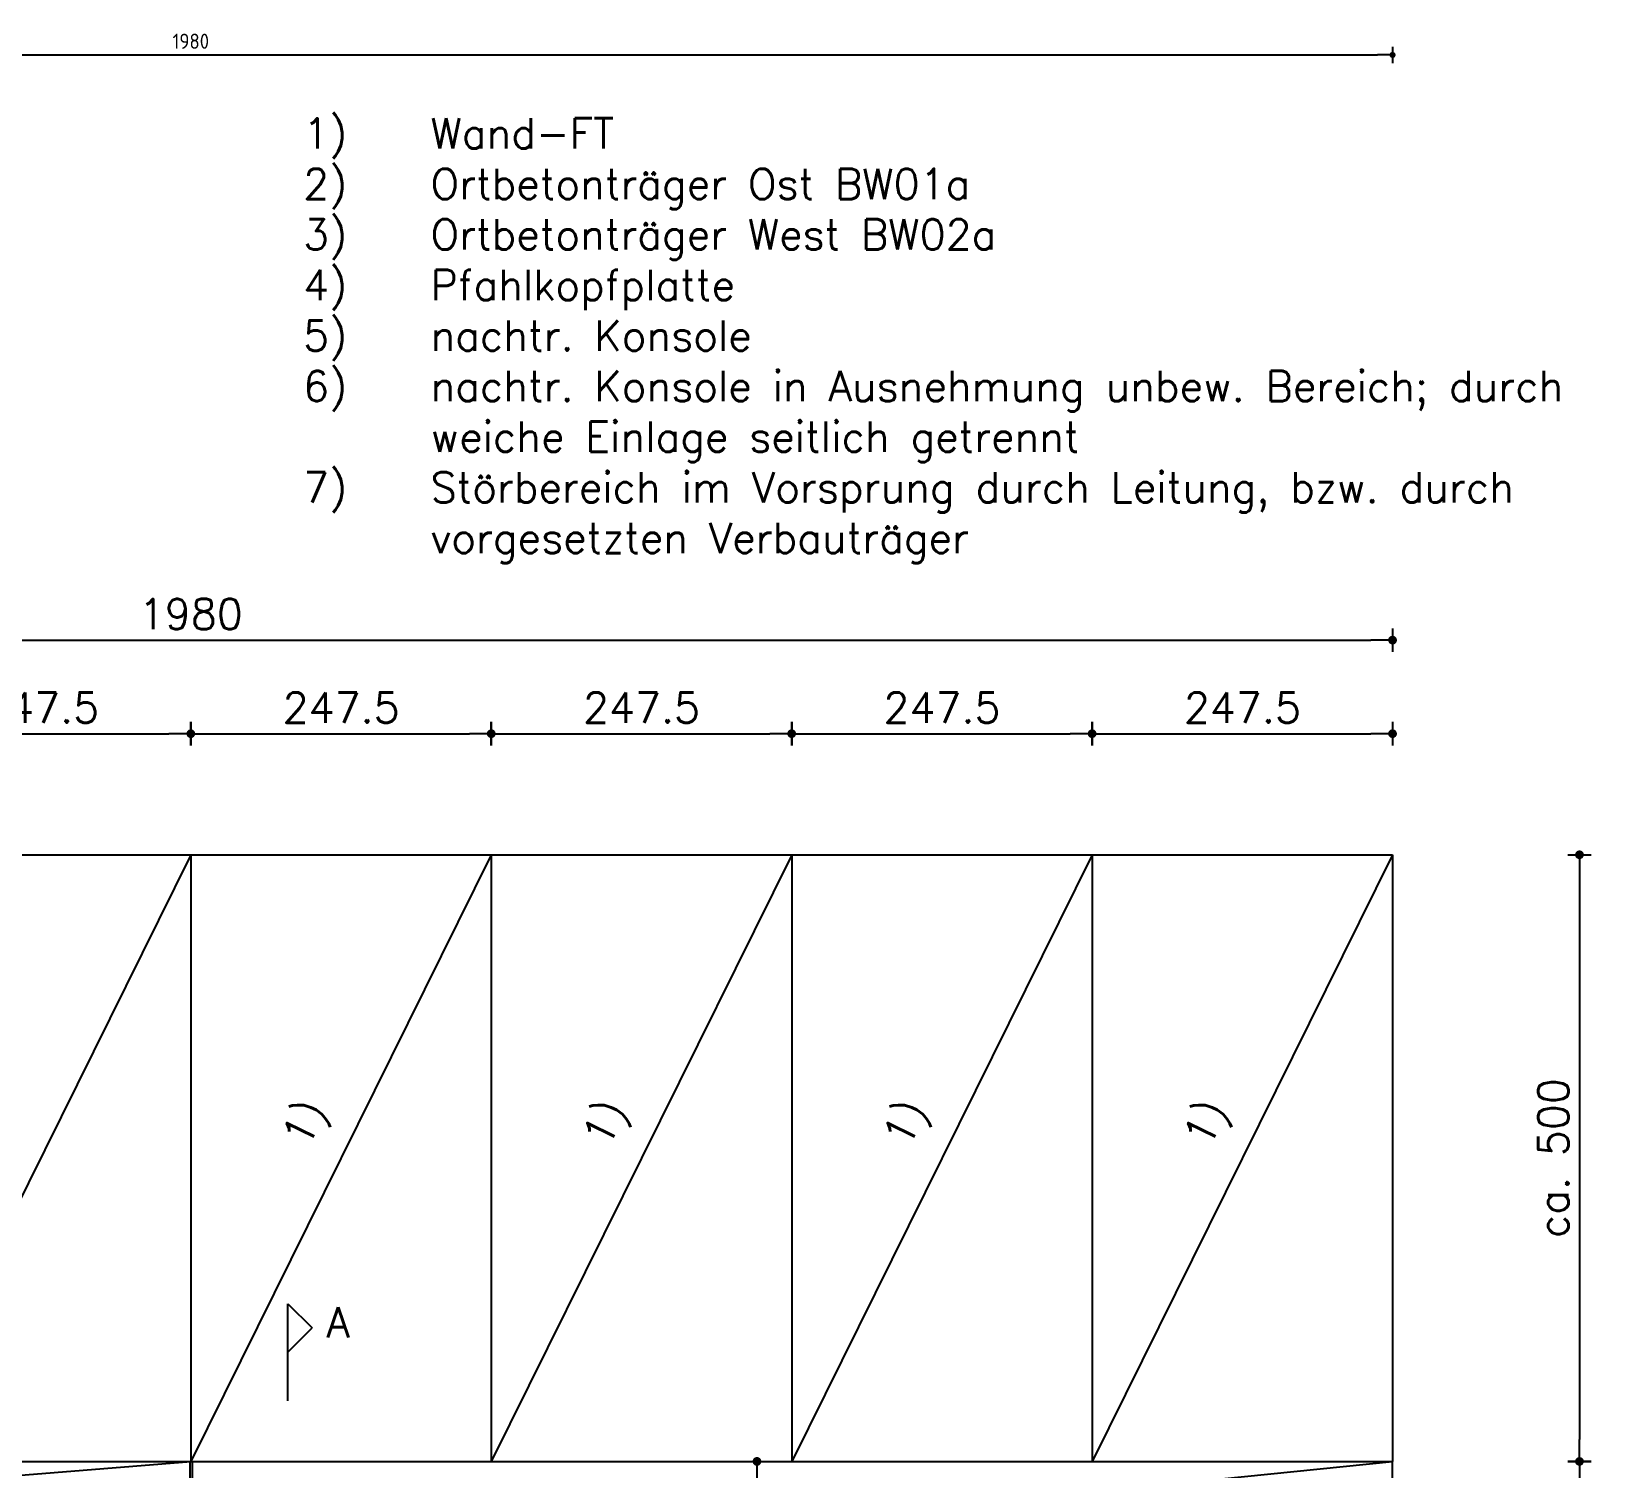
# Model space of a CAD drawing. Extents: x -17 to 300, y 24 to 138.
# Drawn here: x -2.7 to 10.21, y 36.7 to 48.55 of the extents above; entities that cross this region are included whole.
import ezdxf

# ---------------------------------------------------------------- set-up
doc = ezdxf.new("R2010")
doc.units = 0
doc.header["$LTSCALE"] = 0.5
doc.header["$MEASUREMENT"] = 0
doc.header["$PDMODE"] = 2
doc.linetypes.add('AUSGEZOGEN', pattern=[1000.01, 1000, 0.01])
doc.layers.get('Defpoints').update_dxf_attribs({"linetype": 'CONTINUOUS'})
for name, color, linetype in [('BET-ANS', 7, 'CONTINUOUS'), ('MASSE', 7, 'CONTINUOUS'), ('MASSE @ 1', 7, 'CONTINUOUS'), ('TEXT', 7, 'CONTINUOUS')]:
    doc.layers.add(name, color=color, linetype=linetype)
doc.styles.add('R25-M100', font='romans.shx', dxfattribs={"height": 0.25})
doc.styles.add('TXT', font='isocp.shx')
doc.dimstyles.new('DOT_I', dxfattribs={"dimscale": 0.5, "dimtxt": 0.25, "dimasz": 0.25, "dimexe": 0.1, "dimexo": 0.3, "dimgap": 0.1, "dimtad": 1, "dimdec": 3, "dimzin": 3, "dimtxsty": 'TXT', "dimblk": 'DOT', "dimblk1": 'DOT', "dimblk2": 'DOT', "dimsah": 1, "dimcen": 0.1, "dimse1": 1, "dimse2": 1, "dimazin": 0, "dimtfac": 1, "dimtdec": 4, "dimtix": 1, "dimtmove": 2, "dimatfit": 3, "dimldrblk": 'DOT', "dimfxl": 0, "dimtvp": 1, "dimtolj": 1, "dimtzin": 0, "dimarcsym": 0})
doc.dimstyles.new('M1-100$0', dxfattribs={"dimtxt": 0.18, "dimasz": 0.18, "dimexe": 0.18, "dimexo": 0.0625, "dimgap": 0.09, "dimtad": 1, "dimdec": 1, "dimlfac": 100, "dimzin": 9, "dimdsep": 46, "dimtxsty": 'R25-M100', "dimblk1": 'DOT', "dimblk2": 'DOT', "dimsah": 1, "dimcen": 0.09, "dimse1": 1, "dimse2": 1, "dimclrt": 256, "dimadec": 0, "dimazin": 0, "dimtfac": 1, "dimtdec": 4, "dimtmove": 0, "dimatfit": 3, "dimldrblk": 'DOT', "dimfxl": 0, "dimtolj": 1, "dimtzin": 0, "dimarcsym": 0})

# ---------------------------------------------------------------- blocks, each defined once
blk = doc.blocks.new('DOT')
at = {"layer": 'MASSE', "color": 7, "linetype": 'Continuous'}
for p, q in [((0, 0), (-1, 0)), ((0, 0.54), (0, -0.54))]:
    blk.add_line(p, q, dxfattribs=at)
at = {"layer": 'MASSE', "color": 7, "linetype": 'Continuous', "const_width": 0.2}
blk.add_lwpolyline([(-0.1, 0, 1), (0.1, 0, 1)], format="xyb", close=True, dxfattribs=at)
blk = doc.blocks.new('*D105')
at = {"layer": 'Defpoints', "color": 0, "transparency": 16777216}
for p in [(3.559, 41.759), (3.559, 36.759), (10.049, 36.759)]:
    blk.add_point(p, dxfattribs=at)
at = {"layer": 'MASSE', "color": 0, "lineweight": -2, "transparency": 16777216}
blk.add_line((10.049, 41.579), (10.049, 36.939), dxfattribs=at)
at = {"layer": 'MASSE', "color": 0, "lineweight": -2, "transparency": 16777216, "xscale": 0.18, "yscale": 0.18, "zscale": 0.18}
for p, rotation in [((10.049, 41.759), 90), ((10.049, 36.759), 270)]:
    blk.add_blockref('DOT', p, dxfattribs=dict(at, rotation=rotation))
at = {"layer": 'MASSE', "transparency": 16777216, "insert": (9.834, 39.259), "char_height": 0.25, "attachment_point": 5, "rotation": 90, "style": 'R25-M100'}
blk.add_mtext('\\A1;ca. 500', dxfattribs=at)
blk = doc.blocks.new('*D33')
at = {"layer": 'Defpoints', "color": 0, "transparency": 16777216}
for p in [(3.559, 36.759), (8.509, 36.009), (10.049, 36.009)]:
    blk.add_point(p, dxfattribs=at)
at = {"layer": 'MASSE', "color": 0, "lineweight": -2, "transparency": 16777216}
blk.add_line((10.049, 36.579), (10.049, 36.189), dxfattribs=at)
at = {"layer": 'MASSE', "color": 0, "lineweight": -2, "transparency": 16777216, "xscale": 0.18, "yscale": 0.18, "zscale": 0.18}
for p, rotation in [((10.049, 36.759), 90), ((10.049, 36.009), 270)]:
    blk.add_blockref('DOT', p, dxfattribs=dict(at, rotation=rotation))
at = {"layer": 'MASSE', "transparency": 16777216, "insert": (9.834, 36.384), "char_height": 0.25, "attachment_point": 5, "rotation": 90, "style": 'R25-M100'}
blk.add_mtext('\\A1;75', dxfattribs=at)
blk = doc.blocks.new('*D37')
at = {"layer": 'Defpoints', "color": 0, "transparency": 16777216}
for p in [(-1.391, 42.757), (-3.866, 36.759), (-1.391, 36.759)]:
    blk.add_point(p, dxfattribs=at)
at = {"layer": 'MASSE', "color": 0, "lineweight": -2, "transparency": 16777216}
blk.add_line((-3.686, 42.757), (-1.571, 42.757), dxfattribs=at)
at = {"layer": 'MASSE', "color": 0, "lineweight": -2, "transparency": 16777216, "xscale": 0.18, "yscale": 0.18, "zscale": 0.18, "rotation": 180}
blk.add_blockref('DOT', (-3.866, 42.757), dxfattribs=at)
at = {"layer": 'MASSE', "color": 0, "lineweight": -2, "transparency": 16777216, "xscale": 0.18, "yscale": 0.18, "zscale": 0.18}
blk.add_blockref('DOT', (-1.391, 42.757), dxfattribs=at)
at = {"layer": 'MASSE', "transparency": 16777216, "insert": (-2.628, 42.972), "char_height": 0.25, "attachment_point": 5, "style": 'R25-M100'}
blk.add_mtext('\\A1;247.5', dxfattribs=at)
blk = doc.blocks.new('*D38')
at = {"layer": 'Defpoints', "color": 0, "transparency": 16777216}
for p in [(1.084, 42.757), (-1.391, 36.759), (1.084, 36.759)]:
    blk.add_point(p, dxfattribs=at)
at = {"layer": 'MASSE', "color": 0, "lineweight": -2, "transparency": 16777216}
blk.add_line((-1.211, 42.757), (0.904, 42.757), dxfattribs=at)
at = {"layer": 'MASSE', "color": 0, "lineweight": -2, "transparency": 16777216, "xscale": 0.18, "yscale": 0.18, "zscale": 0.18, "rotation": 180}
blk.add_blockref('DOT', (-1.391, 42.757), dxfattribs=at)
at = {"layer": 'MASSE', "color": 0, "lineweight": -2, "transparency": 16777216, "xscale": 0.18, "yscale": 0.18, "zscale": 0.18}
blk.add_blockref('DOT', (1.084, 42.757), dxfattribs=at)
at = {"layer": 'MASSE', "transparency": 16777216, "insert": (-0.153, 42.972), "char_height": 0.25, "attachment_point": 5, "style": 'R25-M100'}
blk.add_mtext('\\A1;247.5', dxfattribs=at)
blk = doc.blocks.new('*D39')
at = {"layer": 'Defpoints', "color": 0, "transparency": 16777216}
for p in [(3.559, 42.757), (1.084, 36.759), (3.559, 36.759)]:
    blk.add_point(p, dxfattribs=at)
at = {"layer": 'MASSE', "color": 0, "lineweight": -2, "transparency": 16777216}
blk.add_line((1.264, 42.757), (3.379, 42.757), dxfattribs=at)
at = {"layer": 'MASSE', "color": 0, "lineweight": -2, "transparency": 16777216, "xscale": 0.18, "yscale": 0.18, "zscale": 0.18, "rotation": 180}
blk.add_blockref('DOT', (1.084, 42.757), dxfattribs=at)
at = {"layer": 'MASSE', "color": 0, "lineweight": -2, "transparency": 16777216, "xscale": 0.18, "yscale": 0.18, "zscale": 0.18}
blk.add_blockref('DOT', (3.559, 42.757), dxfattribs=at)
at = {"layer": 'MASSE', "transparency": 16777216, "insert": (2.322, 42.972), "char_height": 0.25, "attachment_point": 5, "style": 'R25-M100'}
blk.add_mtext('\\A1;247.5', dxfattribs=at)
blk = doc.blocks.new('*D40')
at = {"layer": 'Defpoints', "color": 0, "transparency": 16777216}
for p in [(6.034, 42.757), (3.559, 36.759), (6.034, 36.759)]:
    blk.add_point(p, dxfattribs=at)
at = {"layer": 'MASSE', "color": 0, "lineweight": -2, "transparency": 16777216}
blk.add_line((3.739, 42.757), (5.854, 42.757), dxfattribs=at)
at = {"layer": 'MASSE', "color": 0, "lineweight": -2, "transparency": 16777216, "xscale": 0.18, "yscale": 0.18, "zscale": 0.18, "rotation": 180}
blk.add_blockref('DOT', (3.559, 42.757), dxfattribs=at)
at = {"layer": 'MASSE', "color": 0, "lineweight": -2, "transparency": 16777216, "xscale": 0.18, "yscale": 0.18, "zscale": 0.18}
blk.add_blockref('DOT', (6.034, 42.757), dxfattribs=at)
at = {"layer": 'MASSE', "transparency": 16777216, "insert": (4.797, 42.972), "char_height": 0.25, "attachment_point": 5, "style": 'R25-M100'}
blk.add_mtext('\\A1;247.5', dxfattribs=at)
blk = doc.blocks.new('*D41')
at = {"layer": 'Defpoints', "color": 0, "transparency": 16777216}
for p in [(8.509, 42.757), (6.034, 36.759), (8.509, 36.759)]:
    blk.add_point(p, dxfattribs=at)
at = {"layer": 'MASSE', "color": 0, "lineweight": -2, "transparency": 16777216}
blk.add_line((6.214, 42.757), (8.329, 42.757), dxfattribs=at)
at = {"layer": 'MASSE', "color": 0, "lineweight": -2, "transparency": 16777216, "xscale": 0.18, "yscale": 0.18, "zscale": 0.18, "rotation": 180}
blk.add_blockref('DOT', (6.034, 42.757), dxfattribs=at)
at = {"layer": 'MASSE', "color": 0, "lineweight": -2, "transparency": 16777216, "xscale": 0.18, "yscale": 0.18, "zscale": 0.18}
blk.add_blockref('DOT', (8.509, 42.757), dxfattribs=at)
at = {"layer": 'MASSE', "transparency": 16777216, "insert": (7.272, 42.972), "char_height": 0.25, "attachment_point": 5, "style": 'R25-M100'}
blk.add_mtext('\\A1;247.5', dxfattribs=at)
blk = doc.blocks.new('*D59')
at = {"layer": 'Defpoints', "color": 0, "transparency": 16777216}
for p in [(8.509, 43.528), (-11.291, 41.759), (8.509, 41.759)]:
    blk.add_point(p, dxfattribs=at)
at = {"layer": 'MASSE', "color": 0, "lineweight": -2, "transparency": 16777216}
blk.add_line((-11.111, 43.528), (8.329, 43.528), dxfattribs=at)
at = {"layer": 'MASSE', "color": 0, "lineweight": -2, "transparency": 16777216, "xscale": 0.18, "yscale": 0.18, "zscale": 0.18, "rotation": 180}
blk.add_blockref('DOT', (-11.291, 43.528), dxfattribs=at)
at = {"layer": 'MASSE', "color": 0, "lineweight": -2, "transparency": 16777216, "xscale": 0.18, "yscale": 0.18, "zscale": 0.18}
blk.add_blockref('DOT', (8.509, 43.528), dxfattribs=at)
at = {"layer": 'MASSE', "transparency": 16777216, "insert": (-1.391, 43.743), "char_height": 0.25, "attachment_point": 5, "style": 'R25-M100'}
blk.add_mtext('\\A1;1980', dxfattribs=at)
blk = doc.blocks.new('*D84')
at = {"layer": 'Defpoints', "color": 0, "transparency": 16777216}
for p in [(3.559, 36.759), (3.273, 35.759), (6.559, 35.759)]:
    blk.add_point(p, dxfattribs=at)
at = {"layer": 'MASSE', "color": 0, "lineweight": -2, "transparency": 16777216}
blk.add_line((3.273, 36.579), (3.273, 35.939), dxfattribs=at)
at = {"layer": 'MASSE', "color": 0, "lineweight": -2, "transparency": 16777216, "xscale": 0.18, "yscale": 0.18, "zscale": 0.18}
for p, rotation in [((3.273, 36.759), 90), ((3.273, 35.759), 270)]:
    blk.add_blockref('DOT', p, dxfattribs=dict(at, rotation=rotation))
at = {"layer": 'MASSE', "transparency": 16777216, "insert": (3.058, 36.259), "char_height": 0.25, "attachment_point": 5, "rotation": 90, "style": 'R25-M100'}
blk.add_mtext('\\A1;100', dxfattribs=at)
blk = doc.blocks.new('*D99')
at = {"layer": 'Defpoints', "color": 0, "linetype": 'AUSGEZOGEN', "transparency": 16777216}
for p in [(-11.291, 48.351), (8.509, 48.351), (8.509, 48.351)]:
    blk.add_point(p, dxfattribs=at)
at = {"layer": 'MASSE', "color": 0, "linetype": 'AUSGEZOGEN', "lineweight": -2, "transparency": 16777216}
blk.add_line((-11.166, 48.351), (8.384, 48.351), dxfattribs=at)
at = {"layer": 'MASSE', "color": 0, "linetype": 'AUSGEZOGEN', "lineweight": -2, "transparency": 16777216, "xscale": 0.125, "yscale": 0.125, "zscale": 0.125, "rotation": 180}
blk.add_blockref('DOT', (-11.291, 48.351), dxfattribs=at)
at = {"layer": 'MASSE', "color": 0, "linetype": 'AUSGEZOGEN', "lineweight": -2, "transparency": 16777216, "xscale": 0.125, "yscale": 0.125, "zscale": 0.125}
blk.add_blockref('DOT', (8.509, 48.351), dxfattribs=at)
at = {"layer": 'MASSE', "color": 0, "linetype": 'AUSGEZOGEN', "transparency": 16777216, "insert": (-1.391, 48.464), "char_height": 0.125, "attachment_point": 5, "style": 'TXT'}
blk.add_mtext('\\A1;1980', dxfattribs=at)

msp = doc.modelspace()

# ---------------------------------------------------------------- linework, layer by layer
at = {"layer": 'BET-ANS'}
for p, q in [((-11.2905, 41.759), (8.5095, 41.759)), ((-1.3905, 41.759), (-1.3905, 36.759)), ((1.0845, 41.759), (1.0845, 36.759)), ((3.5595, 41.759), (3.5595, 36.759)), ((6.0345, 41.759), (6.0345, 36.759)), ((8.5095, 41.759), (8.5095, 36.759)), ((-11.2905, 36.759), (8.5095, 36.759)), ((8.5095, 36.009), (8.5095, 36.759))]:
    msp.add_line(p, q, dxfattribs=at)
at = {"layer": 'MASSE'}
for p, q in [((-1.4005, 36.759), (-1.4005, 35.759)), ((-1.3805, 36.759), (-1.3805, 35.759))]:
    msp.add_line(p, q, dxfattribs=at)
at = {"layer": 'TEXT'}
for p, q in [((-1.3905, 41.759), (-3.8655, 36.759)), ((1.0845, 41.759), (-1.3905, 36.759)), ((3.5595, 41.759), (1.0845, 36.759)), ((6.0345, 41.759), (3.5595, 36.759)), ((8.5095, 41.759), (6.0345, 36.759)), ((-0.5905, 38.059), (-0.3905, 37.859)), ((-0.5905, 37.259), (-0.5905, 38.059)), ((-0.5905, 37.659), (-0.3905, 37.859)), ((-13.7905, 35.759), (-1.3905, 36.759)), ((-1.3805, 35.759), (8.5095, 36.759))]:
    msp.add_line(p, q, dxfattribs=at)

# ---------------------------------------------------------------- texts
at = {"layer": 'TEXT', "char_height": 0.25, "attachment_point": 1, "style": 'R25-M100'}
for s, insert, width in [('\\pi-1.05,l1.4,t1.4;1)^IWand-FT\\P2)^IOrtbetonträger Ost BW01a\\P3)^IOrtbetonträger West BW02a\\P4)^IPfahlkopfplatte\\P5)^Inachtr. Konsole\\P6)^Inachtr. Konsole in Ausnehmung unbew. Bereich; durch weiche Einlage seitlich getrennt\\P7)^IStörbereich im Vorsprung durch Leitung, bzw. durch vorgesetzten Verbauträger  ', (-0.8158, 47.8299), 11.69844), ('A', (-0.2737, 38.0318), 0.389038)]:
    msp.add_mtext(s, dxfattribs=dict(at, insert=insert, width=width))
at = {"layer": 'TEXT', "char_height": 0.25, "width": 0.622555, "attachment_point": 1, "rotation": 63.66459, "style": 'R25-M100'}
for insert in [(-0.6516, 39.4421), (1.8234, 39.4421), (4.2984, 39.4421), (6.7734, 39.4421)]:
    msp.add_mtext('1)', dxfattribs=dict(at, insert=insert))

# ---------------------------------------------------------------- dimensions: what is measured, and where the dimension line sits
at = {"layer": 'MASSE', "color": 7, "linetype": 'AUSGEZOGEN'}
dim = msp.add_linear_dim(base=(8.5095, 48.3511), p1=(-11.2905, 48.3511), p2=(8.5095, 48.3511), dimstyle='DOT_I', override={"dimdec": 0, "dimlfac": 100}, dxfattribs=at)
dim.commit()
dim.dimension.update_dxf_attribs({"geometry": '*D99', "text_midpoint": (-1.3905, 48.4636)})
at = {"layer": 'MASSE'}
dim = msp.add_linear_dim(base=(8.5095, 43.5282), p1=(-11.2905, 41.759), p2=(8.5095, 41.759), dimstyle='M1-100$0', override={"dimlfac": 100}, dxfattribs=at)
dim.commit()
dim.dimension.update_dxf_attribs({"geometry": '*D59', "text_midpoint": (-1.3905, 43.5282), "dimtype": 160})
for base, p1, p2, picture, middle in [((-1.3905, 42.7571), (-3.8655, 36.759), (-1.3905, 36.759), '*D37', (-2.628, 42.9721)), ((1.0845, 42.7571), (-1.3905, 36.759), (1.0845, 36.759), '*D38', (-0.153, 42.9721)), ((3.5595, 42.7571), (1.0845, 36.759), (3.5595, 36.759), '*D39', (2.322, 42.9721)), ((6.0345, 42.7571), (3.5595, 36.759), (6.0345, 36.759), '*D40', (4.797, 42.9721)), ((8.5095, 42.7571), (6.0345, 36.759), (8.5095, 36.759), '*D41', (7.272, 42.9721))]:
    dim = msp.add_linear_dim(base=base, p1=p1, p2=p2, dimstyle='M1-100$0', override={"dimlfac": 100, "dimtmove": 1}, dxfattribs=at)
    dim.commit()
    dim.dimension.update_dxf_attribs({"geometry": picture, "text_midpoint": middle})
for base, p2, override, picture, middle in [((3.2735, 35.759), (6.5595, 35.759), {"dimlfac": 100}, '*D84', (3.0585, 36.259)), ((10.0492, 36.009), (8.5095, 36.009), {"dimlfac": 100, "dimtmove": 1}, '*D33', (9.8342, 36.384))]:
    dim = msp.add_linear_dim(base=base, p1=(3.5595, 36.759), p2=p2, angle=90, dimstyle='M1-100$0', override=override, dxfattribs=at)
    dim.commit()
    dim.dimension.update_dxf_attribs({"geometry": picture, "text_midpoint": middle})
at = {"layer": 'MASSE @ 1'}
dim = msp.add_linear_dim(base=(10.0492, 36.759), p1=(3.5595, 41.759), p2=(3.5595, 36.759), angle=90, dimstyle='M1-100$0', override={"dimscale": 1, "dimlfac": 100, "dimpost": 'ca. <>', "dimtix": 0, "dimtofl": 1, "dimtmove": 0, "dimatfit": 3}, dxfattribs=at)
dim.commit()
dim.dimension.update_dxf_attribs({"geometry": '*D105', "text_midpoint": (9.8342, 39.259)})

doc.saveas('drawing.dxf')
